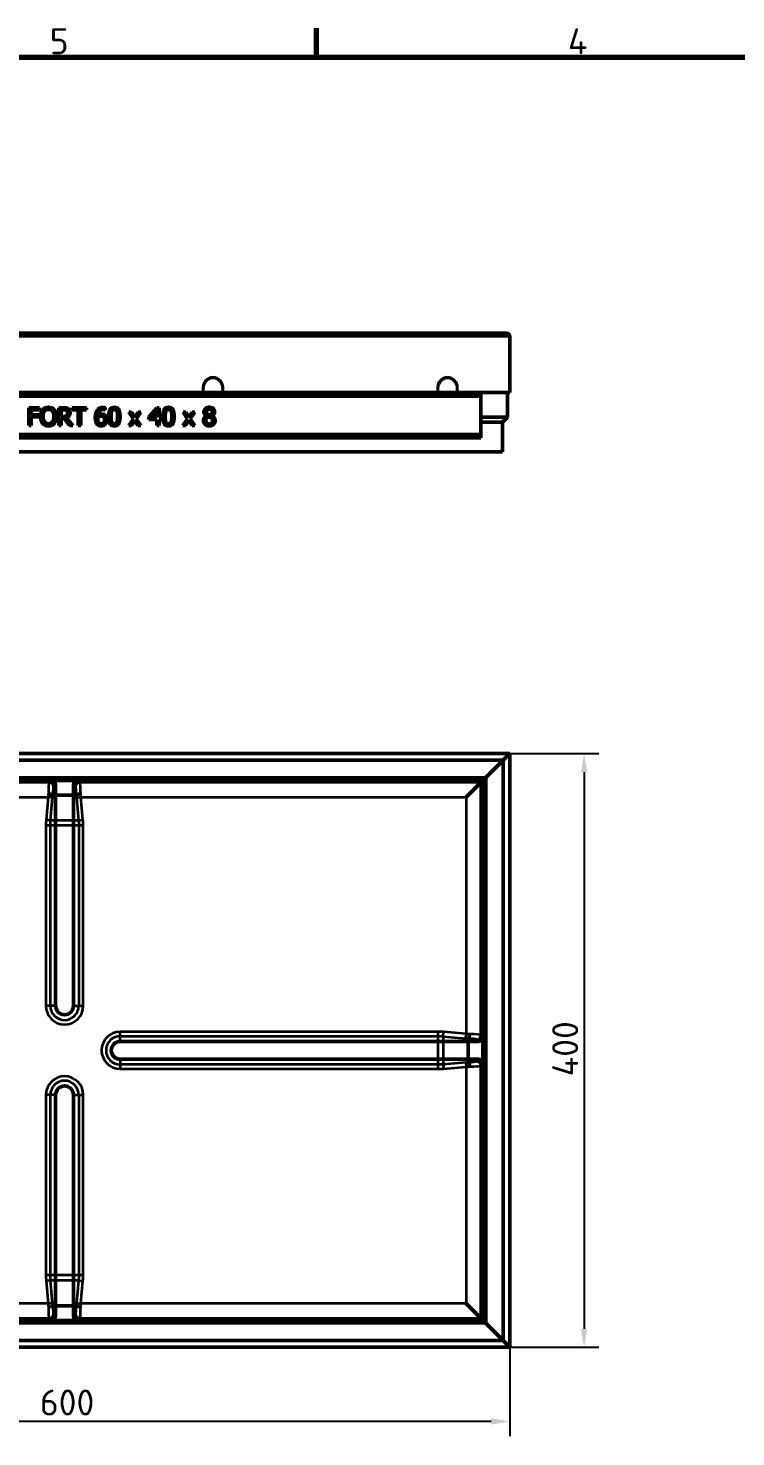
# Model space of a CAD drawing. Header units: millimetres. Extents: x 0 to 3492, y -130 to 1485.
# Drawn here: x 506 to 983, y 506 to 1455 of the extents above; entities that cross this region are included whole.
import ezdxf

# ---------------------------------------------------------------- set-up
doc = ezdxf.new("R2010")
doc.units = ezdxf.units.MM
doc.header["$LTSCALE"] = 5
for name, color, linetype, lineweight in [('Bemaßung (ISO)', 7, 'Continuous', 25), ('Rahmen (ISO)', 7, 'Continuous', 70), ('Sichtbar (ISO)', 7, 'Continuous', 50), ('Sichtbar schmal (ISO)', 7, 'Continuous', 35)]:
    doc.layers.add(name, color=color, linetype=linetype, lineweight=lineweight)
doc.styles.add('Notiztext (DIN)', font='isocpeur.ttf')
doc.styles.add('TXT 3_5', font='isocpeur.ttf')
doc.dimstyles.new('Anrin Standard (DIN)', dxfattribs={"dimscale": 5, "dimtxt": 3.5, "dimasz": 2.5, "dimexe": 2, "dimexo": 0, "dimgap": 0.8, "dimtad": 1, "dimrnd": 1e-08, "dimtxsty": 'TXT 3_5', "dimcen": 0.09, "dimdle": 10, "dimclrd": 256, "dimclre": 256, "dimclrt": 256, "dimadec": 0, "dimazin": 2, "dimtfac": 0.714286, "dimtmove": 0, "dimatfit": 3, "dimfxl": 1, "dimtolj": 1, "dimlwd": -1, "dimlwe": -1, "dimarcsym": 0})

# ---------------------------------------------------------------- blocks, each defined once
blk = doc.blocks.new('Ränder Standardrahmen')
at = {"layer": 'Rahmen (ISO)'}
blk.add_line((140, 287), (140, 290.9), dxfattribs=at)
at = {"layer": 'Rahmen (ISO)', "flags": 128}
blk.add_lwpolyline([(10, 10), (10, 287), (410, 287), (410, 10), (10, 10)], dxfattribs=at)
at = {"layer": 'Rahmen (ISO)', "char_height": 3.5, "attachment_point": 7, "style": 'Notiztext (DIN)'}
for s, insert in [('5', (104.08, 287.4)), ('4', (173.9, 287.4))]:
    blk.add_mtext(s, dxfattribs=dict(at, insert=insert))
blk = doc.blocks.new('*D29')
at = {"layer": 'Bemaßung (ISO)', "transparency": 16777216}
for p, q in [((230.37, 565.91), (230.37, 505.91)), ((830.37, 565.91), (830.37, 505.91)), ((817.87, 515.91), (242.87, 515.91))]:
    blk.add_line(p, q, dxfattribs=at)
for points in [[(242.87, 517.99), (242.87, 513.82), (230.37, 515.91)], [(817.87, 517.99), (817.87, 513.82), (830.37, 515.91)]]:
    blk.add_solid(points, dxfattribs=at)
at = {"layer": 'Defpoints', "color": 0, "transparency": 16777216}
for p in [(230.37, 565.91), (830.37, 565.91), (230.37, 515.91)]:
    blk.add_point(p, dxfattribs=at)
at = {"layer": 'Bemaßung (ISO)', "transparency": 16777216, "insert": (513.75, 537.41), "char_height": 17.5, "attachment_point": 1, "style": 'TXT 3_5'}
blk.add_mtext('\\A1;600', dxfattribs=at)
blk = doc.blocks.new('*D30')
at = {"layer": 'Bemaßung (ISO)', "transparency": 16777216}
for p, q in [((830.37, 965.91), (890.37, 965.91)), ((880.37, 953.41), (880.37, 578.41)), ((830.37, 565.91), (890.37, 565.91))]:
    blk.add_line(p, q, dxfattribs=at)
for points in [[(878.29, 953.41), (882.46, 953.41), (880.37, 965.91)], [(878.29, 578.41), (882.46, 578.41), (880.37, 565.91)]]:
    blk.add_solid(points, dxfattribs=at)
at = {"layer": 'Defpoints', "color": 0, "transparency": 16777216}
for p in [(830.37, 965.91), (830.37, 565.91), (880.37, 565.91)]:
    blk.add_point(p, dxfattribs=at)
at = {"layer": 'Bemaßung (ISO)', "transparency": 16777216, "insert": (858.87, 748.41), "char_height": 17.5, "attachment_point": 1, "rotation": 90, "style": 'TXT 3_5'}
blk.add_mtext('\\A1;400', dxfattribs=at)

msp = doc.modelspace()

# ---------------------------------------------------------------- linework, layer by layer
at = {"layer": 'Sichtbar (ISO)'}
for p, q in [((828.123, 1249.072), (232.623, 1249.072)), ((830.373, 1209.072), (830.373, 1246.822)), ((830.373, 1209.072), (230.373, 1209.072)), ((810.873, 1206.572), (249.873, 1206.572)), ((810.873, 1178.572), (810.873, 1209.072)), ((828.873, 1192.572), (828.873, 1209.072)), ((506.314, 1186.842), (506.314, 1198.878)), ((506.314, 1198.878), (513.491, 1198.878)), ((506.314, 1198.825), (513.491, 1198.825)), ((507.909, 1197.408), (507.909, 1194.028)), ((513.491, 1197.408), (507.909, 1197.408)), ((513.491, 1198.878), (513.491, 1197.408)), ((515.679, 1197.508), (515.679, 1197.456)), ((523.409, 1197.508), (523.409, 1197.456)), ((526.599, 1186.842), (526.599, 1198.878)), ((526.599, 1198.878), (529.692, 1198.878)), ((526.599, 1198.825), (529.692, 1198.825)), ((528.194, 1192.94), (528.194, 1197.446)), ((528.194, 1197.446), (529.779, 1197.446)), ((535.614, 1197.408), (535.614, 1198.878)), ((535.614, 1198.878), (545.26, 1198.878)), ((535.614, 1198.825), (545.26, 1198.825)), ((539.64, 1197.408), (535.614, 1197.408)), ((539.64, 1186.842), (539.64, 1197.408)), ((545.26, 1197.408), (541.234, 1197.408)), ((541.234, 1197.408), (541.234, 1186.842)), ((545.26, 1198.878), (545.26, 1197.408)), ((557.834, 1197.34), (557.766, 1197.34)), ((557.834, 1198.936), (557.834, 1197.34)), ((573.685, 1195.887), (573.685, 1195.834)), ((573.685, 1195.887), (575.542, 1195.887)), ((576.777, 1191.299), (573.685, 1195.834)), ((573.685, 1195.834), (575.542, 1195.834)), ((575.542, 1195.887), (575.542, 1195.834)), ((575.542, 1195.887), (577.721, 1192.536)), ((575.542, 1195.834), (577.721, 1192.484)), ((577.721, 1192.536), (579.948, 1195.887)), ((577.721, 1192.484), (579.948, 1195.834)), ((581.669, 1195.834), (578.567, 1191.396)), ((579.948, 1195.887), (579.948, 1195.834)), ((579.948, 1195.887), (581.669, 1195.887)), ((579.948, 1195.834), (581.669, 1195.834)), ((581.669, 1195.887), (581.669, 1195.834)), ((587.221, 1192.701), (592.589, 1198.878)), ((587.221, 1192.649), (592.589, 1198.825)), ((588.486, 1192.251), (592.521, 1196.932)), ((592.521, 1196.932), (592.521, 1192.251)), ((592.589, 1198.878), (592.589, 1198.825)), ((592.589, 1198.878), (594.068, 1198.878)), ((592.589, 1198.825), (594.068, 1198.825)), ((594.068, 1198.878), (594.068, 1192.251)), ((610.171, 1195.887), (610.171, 1195.834)), ((610.171, 1195.887), (612.029, 1195.887)), ((613.264, 1191.299), (610.171, 1195.834)), ((610.171, 1195.834), (612.029, 1195.834)), ((612.029, 1195.887), (612.029, 1195.834)), ((612.029, 1195.887), (614.207, 1192.536)), ((612.029, 1195.834), (614.207, 1192.484)), ((614.207, 1192.536), (616.434, 1195.887)), ((614.207, 1192.484), (616.434, 1195.834)), ((618.155, 1195.834), (615.053, 1191.396)), ((616.434, 1195.887), (616.434, 1195.834)), ((616.434, 1195.887), (618.155, 1195.887)), ((616.434, 1195.834), (618.155, 1195.834)), ((618.155, 1195.887), (618.155, 1195.834)), ((624.272, 1195.994), (624.272, 1195.941)), ((631.497, 1196.1), (631.497, 1196.048)), ((507.909, 1186.842), (506.314, 1186.842)), ((507.909, 1194.08), (513.257, 1194.08)), ((507.909, 1194.028), (513.257, 1194.028)), ((513.257, 1192.61), (507.909, 1192.61)), ((507.909, 1192.61), (507.909, 1186.842)), ((513.257, 1194.08), (513.257, 1192.61)), ((514.239, 1192.886), (514.239, 1192.834)), ((524.849, 1192.886), (524.849, 1192.834)), ((528.194, 1186.842), (526.599, 1186.842)), ((528.194, 1192.993), (529.594, 1192.993)), ((529.594, 1192.94), (528.194, 1192.94)), ((530.022, 1191.61), (528.194, 1191.61)), ((528.194, 1191.61), (528.194, 1186.842)), ((533.815, 1186.842), (530.022, 1191.61)), ((531.617, 1192.057), (535.886, 1186.842)), ((531.65, 1192.069), (535.886, 1186.894)), ((531.763, 1193.614), (531.763, 1193.562)), ((535.886, 1186.842), (533.815, 1186.842)), ((534.106, 1195.624), (534.106, 1195.572)), ((535.886, 1186.894), (535.886, 1186.842)), ((541.234, 1186.842), (539.64, 1186.842)), ((551.095, 1192.158), (551.095, 1192.105)), ((558.875, 1190.779), (558.875, 1190.726)), ((560.09, 1192.876), (560.09, 1192.824)), ((567.763, 1192.886), (567.763, 1192.834)), ((573.656, 1186.894), (576.759, 1191.326)), ((573.656, 1186.842), (576.777, 1191.299)), ((573.656, 1186.894), (573.656, 1186.842)), ((575.377, 1186.842), (573.656, 1186.842)), ((577.623, 1190.221), (575.377, 1186.842)), ((579.811, 1186.842), (577.623, 1190.221)), ((577.721, 1192.536), (577.721, 1192.484)), ((578.567, 1191.396), (581.669, 1186.842)), ((578.585, 1191.422), (581.669, 1186.894)), ((581.669, 1186.842), (579.811, 1186.842)), ((581.669, 1186.894), (581.669, 1186.842)), ((587.221, 1190.959), (587.221, 1192.701)), ((592.521, 1190.959), (587.221, 1190.959)), ((592.521, 1192.251), (588.486, 1192.251)), ((588.531, 1192.303), (592.521, 1192.303)), ((592.521, 1186.842), (592.521, 1190.959)), ((594.068, 1186.842), (592.521, 1186.842)), ((594.068, 1192.303), (595.497, 1192.303)), ((594.068, 1192.251), (595.497, 1192.251)), ((594.068, 1190.959), (594.068, 1186.842)), ((595.497, 1190.959), (594.068, 1190.959)), ((595.497, 1192.303), (595.497, 1190.959)), ((596.576, 1192.876), (596.576, 1192.824)), ((604.249, 1192.886), (604.249, 1192.834)), ((610.142, 1186.894), (613.246, 1191.326)), ((610.142, 1186.842), (613.264, 1191.299)), ((610.142, 1186.894), (610.142, 1186.842)), ((611.863, 1186.842), (610.142, 1186.842)), ((614.11, 1190.221), (611.863, 1186.842)), ((616.298, 1186.842), (614.11, 1190.221)), ((614.207, 1192.536), (614.207, 1192.484)), ((615.053, 1191.396), (618.155, 1186.842)), ((615.071, 1191.422), (618.155, 1186.894)), ((618.155, 1186.842), (616.298, 1186.842)), ((618.155, 1186.894), (618.155, 1186.842)), ((623.98, 1190.206), (623.98, 1190.153)), ((626.012, 1193.241), (626.012, 1193.29)), ((628.726, 1193.682), (628.726, 1193.63)), ((629.669, 1193.222), (629.669, 1193.174)), ((631.798, 1190.235), (631.798, 1190.182)), ((810.873, 1192.572), (828.873, 1192.572)), ((825.373, 1189.072), (810.873, 1189.072)), ((828.873, 1192.572), (825.373, 1189.072)), ((825.373, 1189.072), (825.373, 1169.072)), ((810.873, 1180.917), (249.873, 1180.917)), ((810.873, 1178.572), (249.873, 1178.572)), ((825.373, 1169.072), (235.373, 1169.072)), ((230.373, 965.907), (830.373, 965.907)), ((234.873, 961.407), (825.873, 961.407)), ((800.904, 936.438), (830.373, 965.907)), ((825.873, 961.407), (825.873, 570.407)), ((830.373, 965.907), (830.373, 565.907)), ((248.373, 947.907), (812.373, 947.907)), ((521.384, 947.788), (539.361, 947.788)), ((524.373, 795.907), (524.373, 944.8)), ((536.373, 944.8), (536.373, 795.907)), ((812.373, 947.907), (812.373, 583.907)), ((538.301, 937.907), (522.444, 937.907)), ((809.266, 771.907), (567.873, 771.907)), ((802.373, 773.835), (802.373, 757.978)), ((812.254, 774.895), (812.254, 756.918)), ((567.873, 759.907), (809.266, 759.907)), ((524.373, 735.907), (524.373, 587.014)), ((536.373, 587.014), (536.373, 735.907)), ((538.301, 593.907), (522.444, 593.907)), ((800.904, 595.376), (814.373, 581.907)), ((812.373, 583.907), (248.373, 583.907)), ((539.361, 584.025), (521.384, 584.025)), ((825.873, 570.407), (814.373, 581.907)), ((825.873, 570.407), (234.873, 570.407)), ((830.373, 565.907), (825.873, 570.407)), ((830.373, 565.907), (230.373, 565.907))]:
    msp.add_line(p, q, dxfattribs=at)
for centre, radius, start, end in [((828.123, 1246.822), 2.25, 0, 90), ((530.373, 795.907), 6, 180, 0), ((567.873, 765.907), 6, 90, 270), ((530.373, 735.907), 6, 0, 180)]:
    msp.add_arc(centre, radius, start, end, dxfattribs=at)
for centre, major_axis in [((521.361, 944.777), (2.137, 2.137)), ((539.384, 944.777), (-2.137, 2.137)), ((809.243, 774.918), (2.137, -2.137)), ((809.243, 756.895), (2.137, 2.137)), ((521.361, 587.037), (2.137, -2.137)), ((539.384, 587.037), (-2.137, -2.137))]:
    msp.add_ellipse(centre, major_axis=major_axis, ratio=0.9924325, start_param=5.5015852, end_param=7.0647854, dxfattribs=at)
for points, degree, knots in [([(623.623, 1209.083), (623.623, 1209.083), (623.623, 1209.083), (623.625, 1209.081), (623.626, 1209.08), (623.631, 1209.077), (623.633, 1209.076), (623.64, 1209.073), (623.647, 1209.072), (623.654, 1209.072)], 3, [-0.0000142865, -0.0000142865, -0.0000142865, -0.0000142865, 0, 0, 0.0007231213, 0.0007231213, 0.0014645395, 0.0014645395, 0.0031571247, 0.0031571247, 0.0031571247, 0.0031571247]), ([(637.092, 1209.072), (637.092, 1209.072), (637.093, 1209.072), (637.1, 1209.072), (637.106, 1209.074), (637.113, 1209.076), (637.115, 1209.078), (637.119, 1209.08), (637.121, 1209.081), (637.123, 1209.083), (637.123, 1209.083), (637.123, 1209.083)], 3, [0, 0, 0, 0, 0.000102648, 0.000102648, 0.0021607223, 0.0021607223, 0.0030284644, 0.0030284644, 0.0038806591, 0.0038806591, 0.0038982907, 0.0038982907, 0.0038982907, 0.0038982907]), ([(781.623, 1209.083), (781.623, 1209.083), (781.623, 1209.083), (781.625, 1209.081), (781.626, 1209.08), (781.631, 1209.077), (781.633, 1209.076), (781.64, 1209.073), (781.647, 1209.072), (781.654, 1209.072)], 3, [-0.0000142865, -0.0000142865, -0.0000142865, -0.0000142865, 0, 0, 0.0007231213, 0.0007231213, 0.0014645396, 0.0014645396, 0.0031571251, 0.0031571251, 0.0031571251, 0.0031571251]), ([(795.092, 1209.072), (795.092, 1209.072), (795.093, 1209.072), (795.1, 1209.072), (795.106, 1209.074), (795.113, 1209.076), (795.115, 1209.078), (795.119, 1209.08), (795.121, 1209.081), (795.123, 1209.083), (795.123, 1209.083), (795.123, 1209.083)], 3, [0, 0, 0, 0, 0.000102648, 0.000102648, 0.0021607223, 0.0021607223, 0.0030284644, 0.0030284644, 0.0038806595, 0.0038806595, 0.003898291, 0.003898291, 0.003898291, 0.003898291]), ([(625.886, 1196.152), (625.892, 1195.576), (626.46, 1194.76), (627.033, 1194.43)], 2, [0.0221825, 0.0221825, 0.0221825, 1, 2, 2, 2]), ([(628.726, 1193.682), (629.426, 1194.216), (629.917, 1195.341), (629.922, 1196.051)], 2, [0, 0, 0, 1, 1.9794241, 1.9794241, 1.9794241]), ([(515.902, 1192.859), (515.908, 1190.519), (517.886, 1188.021), (519.549, 1188.021)], 2, [0.0056128, 0.0056128, 0.0056128, 1, 2, 2, 2]), ([(519.549, 1188.021), (521.212, 1188.021), (523.18, 1190.519), (523.186, 1192.86)], 2, [0, 0, 0, 1, 1.9943996, 1.9943996, 1.9943996]), ([(531.763, 1193.614), (532.113, 1193.944), (532.44, 1194.866), (532.443, 1195.469)], 2, [0, 0, 0, 1, 1.9765193, 1.9765193, 1.9765193]), ([(552.719, 1191.772), (552.722, 1190.547), (553.205, 1189.031), (553.575, 1188.632)], 2, [0.010503, 0.010503, 0.010503, 1, 2, 2, 2]), ([(552.753, 1193.715), (553.325, 1194.111), (554.528, 1194.547), (555.247, 1194.547)], 2, [0.0044465, 0.0044465, 0.0044465, 1, 2, 2, 2]), ([(555.072, 1187.953), (556.045, 1187.953), (557.235, 1189.325), (557.241, 1190.684)], 2, [0, 0, 0, 1, 1.9901854, 1.9901854, 1.9901854]), ([(561.724, 1192.848), (561.725, 1191.604), (561.88, 1189.924), (562.132, 1189.264)], 2, [0.0110563, 0.0110563, 0.0110563, 1, 2, 2, 2]), ([(565.701, 1189.235), (565.935, 1189.827), (566.128, 1191.643), (566.129, 1192.86)], 2, [0, 0, 0, 1, 1.9893764, 1.9893764, 1.9893764]), ([(598.21, 1192.848), (598.211, 1191.604), (598.366, 1189.924), (598.619, 1189.264)], 2, [0.0110563, 0.0110563, 0.0110563, 1, 2, 2, 2]), ([(602.187, 1189.235), (602.421, 1189.827), (602.614, 1191.643), (602.615, 1192.86)], 2, [0, 0, 0, 1, 1.9893764, 1.9893764, 1.9893764]), ([(623.98, 1190.206), (623.98, 1191.177), (625.02, 1192.807), (626.009, 1193.292)], 2, [0, 0, 0, 1, 1.9982218, 1.9982218, 1.9982218]), ([(625.604, 1190.296), (625.612, 1189.226), (626.917, 1187.817), (627.909, 1187.817)], 2, [0.0118621, 0.0118621, 0.0118621, 1, 2, 2, 2]), ([(627.909, 1187.817), (628.92, 1187.817), (630.138, 1189.023), (630.145, 1190.054)], 2, [0, 0, 0, 1, 1.987608, 1.987608, 1.987608]), ([(629.673, 1193.224), (630.72, 1192.739), (631.798, 1191.342), (631.798, 1190.235)], 2, [0.0018596, 0.0018596, 0.0018596, 1, 2, 2, 2]), ([(519.453, 938.723), (519.456, 938.722), (519.46, 938.722), (519.816, 938.7), (520.165, 938.665), (520.826, 938.568), (521.132, 938.508), (521.697, 938.364), (521.941, 938.278), (522.297, 938.098), (522.406, 938.005), (522.439, 937.914)], 3, [-0.44732157, -0.44732157, -0.44732157, -0.44732157, -0.44628404, -0.44628404, -0.34034184, -0.34034184, -0.23442047, -0.23442047, -0.11716571, -0.11716571, 0, 0, 0, 0]), ([(541.293, 938.723), (541.289, 938.722), (541.286, 938.722), (540.93, 938.7), (540.58, 938.665), (539.919, 938.568), (539.613, 938.508), (539.048, 938.364), (538.804, 938.278), (538.448, 938.098), (538.34, 938.005), (538.307, 937.914)], 3, [-0.4473214, -0.4473214, -0.4473214, -0.4473214, -0.44628126, -0.44628126, -0.34033556, -0.34033556, -0.2343312, -0.2343312, -0.1171252, -0.1171252, 0, 0, 0, 0]), ([(803.189, 776.827), (803.188, 776.823), (803.188, 776.82), (803.166, 776.464), (803.131, 776.114), (803.034, 775.453), (802.974, 775.147), (802.83, 774.583), (802.744, 774.338), (802.564, 773.982), (802.471, 773.874), (802.38, 773.84)], 3, [-0.44732157, -0.44732157, -0.44732157, -0.44732157, -0.44628404, -0.44628404, -0.34034184, -0.34034184, -0.23442047, -0.23442047, -0.11716571, -0.11716571, 0, 0, 0, 0]), ([(803.189, 754.987), (803.188, 754.99), (803.188, 754.994), (803.166, 755.349), (803.131, 755.699), (803.034, 756.36), (802.974, 756.667), (802.83, 757.231), (802.744, 757.475), (802.564, 757.831), (802.471, 757.94), (802.38, 757.973)], 3, [-0.4473214, -0.4473214, -0.4473214, -0.4473214, -0.44628126, -0.44628126, -0.34033556, -0.34033556, -0.2343312, -0.2343312, -0.1171252, -0.1171252, 0, 0, 0, 0]), ([(519.453, 593.091), (519.456, 593.091), (519.46, 593.091), (519.816, 593.113), (520.165, 593.149), (520.826, 593.245), (521.133, 593.305), (521.697, 593.45), (521.941, 593.535), (522.297, 593.716), (522.406, 593.809), (522.439, 593.9)], 3, [-0.4473214, -0.4473214, -0.4473214, -0.4473214, -0.44628126, -0.44628126, -0.34033556, -0.34033556, -0.2343312, -0.2343312, -0.1171252, -0.1171252, 0, 0, 0, 0]), ([(541.293, 593.091), (541.289, 593.091), (541.286, 593.091), (540.93, 593.113), (540.58, 593.149), (539.92, 593.245), (539.613, 593.305), (539.049, 593.45), (538.805, 593.535), (538.448, 593.716), (538.34, 593.809), (538.307, 593.9)], 3, [-0.44732157, -0.44732157, -0.44732157, -0.44732157, -0.44628404, -0.44628404, -0.34034184, -0.34034184, -0.23442047, -0.23442047, -0.11716571, -0.11716571, 0, 0, 0, 0])]:
    msp.add_open_spline(points, degree=degree, knots=knots, dxfattribs=at)
for points, degree in [([(514.239, 1192.886), (514.239, 1194.391), (514.988, 1196.683), (515.679, 1197.508)], 2), ([(514.239, 1192.834), (514.239, 1194.339), (514.988, 1196.631), (515.679, 1197.456)], 2), ([(515.679, 1197.508), (516.379, 1198.305), (518.333, 1199.13), (519.539, 1199.13)], 2), ([(515.679, 1197.456), (516.379, 1198.252), (518.333, 1199.078), (519.539, 1199.078)], 2), ([(515.902, 1192.834), (515.902, 1193.999), (516.408, 1195.844), (516.884, 1196.456)], 2), ([(516.884, 1196.456), (517.38, 1197.097), (518.683, 1197.699), (519.549, 1197.699)], 2), ([(519.539, 1199.13), (520.764, 1199.13), (522.729, 1198.276), (523.409, 1197.508)], 2), ([(519.539, 1199.078), (520.764, 1199.078), (522.729, 1198.223), (523.409, 1197.456)], 2), ([(519.549, 1197.699), (520.385, 1197.699), (521.727, 1197.077), (522.204, 1196.456)], 2), ([(522.204, 1196.456), (522.67, 1195.854), (523.186, 1194.018), (523.186, 1192.834)], 2), ([(523.409, 1197.508), (524.09, 1196.712), (524.849, 1194.381), (524.849, 1192.886)], 2), ([(523.409, 1197.456), (524.09, 1196.66), (524.849, 1194.329), (524.849, 1192.834)], 2), ([(529.692, 1198.878), (530.722, 1198.878), (532.113, 1198.654), (532.745, 1198.247)], 2), ([(529.692, 1198.825), (530.722, 1198.825), (532.113, 1198.602), (532.745, 1198.194)], 2), ([(529.779, 1197.446), (530.44, 1197.446), (531.345, 1197.262), (531.685, 1197.039)], 2), ([(531.685, 1197.039), (532.074, 1196.776), (532.444, 1195.97), (532.444, 1195.446)], 2), ([(532.745, 1198.247), (533.377, 1197.839), (534.106, 1196.566), (534.106, 1195.624)], 2), ([(532.745, 1198.194), (533.377, 1197.786), (534.106, 1196.514), (534.106, 1195.572)], 2), ([(551.095, 1192.158), (551.095, 1193.721), (551.737, 1196.236), (552.408, 1197.169)], 2), ([(551.095, 1192.105), (551.095, 1193.669), (551.737, 1196.184), (552.408, 1197.116)], 2), ([(552.408, 1197.169), (553.059, 1198.081), (555.121, 1199.101), (556.473, 1199.101)], 2), ([(552.408, 1197.116), (553.059, 1198.029), (555.121, 1199.049), (556.473, 1199.049)], 2), ([(556.259, 1197.66), (554.761, 1197.66), (552.923, 1195.64), (552.748, 1193.659)], 2), ([(557.766, 1197.34), (557.542, 1197.456), (556.726, 1197.66), (556.259, 1197.66)], 2), ([(556.473, 1199.101), (556.871, 1199.101), (557.572, 1199.023), (557.834, 1198.936)], 2), ([(556.473, 1199.049), (556.871, 1199.049), (557.572, 1198.971), (557.834, 1198.884)], 2), ([(560.09, 1192.876), (560.09, 1196.12), (561.967, 1199.121), (563.931, 1199.121)], 2), ([(560.09, 1192.824), (560.09, 1196.067), (561.967, 1199.068), (563.931, 1199.068)], 2), ([(561.724, 1192.824), (561.724, 1193.999), (561.899, 1195.863), (562.142, 1196.475)], 2), ([(562.142, 1196.475), (562.395, 1197.107), (563.26, 1197.738), (563.931, 1197.738)], 2), ([(563.931, 1199.121), (565.905, 1199.121), (567.763, 1196.013), (567.763, 1192.886)], 2), ([(563.931, 1199.068), (565.905, 1199.068), (567.763, 1195.961), (567.763, 1192.834)], 2), ([(563.931, 1197.738), (564.602, 1197.738), (565.448, 1197.107), (565.692, 1196.495)], 2), ([(565.692, 1196.495), (565.935, 1195.883), (566.129, 1194.067), (566.129, 1192.834)], 2), ([(596.576, 1192.876), (596.576, 1196.12), (598.453, 1199.121), (600.418, 1199.121)], 2), ([(596.576, 1192.824), (596.576, 1196.067), (598.453, 1199.068), (600.418, 1199.068)], 2), ([(598.21, 1192.824), (598.21, 1193.999), (598.385, 1195.863), (598.628, 1196.475)], 2), ([(598.628, 1196.475), (598.881, 1197.107), (599.747, 1197.738), (600.418, 1197.738)], 2), ([(600.418, 1199.121), (602.392, 1199.121), (604.249, 1196.013), (604.249, 1192.886)], 2), ([(600.418, 1199.068), (602.392, 1199.068), (604.249, 1195.961), (604.249, 1192.834)], 2), ([(600.418, 1197.738), (601.089, 1197.738), (601.935, 1197.107), (602.178, 1196.495)], 2), ([(602.178, 1196.495), (602.421, 1195.883), (602.615, 1194.067), (602.615, 1192.834)], 2), ([(624.272, 1195.994), (624.272, 1197.343), (626.314, 1199.15), (627.889, 1199.15)], 2), ([(624.272, 1195.941), (624.272, 1197.291), (626.314, 1199.097), (627.889, 1199.097)], 2), ([(626.012, 1193.29), (625.127, 1193.805), (624.272, 1195.028), (624.272, 1195.941)], 2), ([(625.886, 1196.126), (625.886, 1196.951), (627.004, 1197.913), (627.88, 1197.913)], 2), ([(627.033, 1194.378), (626.46, 1194.708), (625.886, 1195.533), (625.886, 1196.126)], 2), ([(627.88, 1197.913), (628.842, 1197.913), (629.922, 1196.835), (629.922, 1196.029)], 2), ([(627.889, 1199.15), (629.523, 1199.15), (631.497, 1197.44), (631.497, 1196.1)], 2), ([(627.889, 1199.097), (629.523, 1199.097), (631.497, 1197.388), (631.497, 1196.048)], 2), ([(629.922, 1196.029), (629.922, 1195.3), (629.426, 1194.164), (628.726, 1193.63)], 2), ([(631.497, 1196.048), (631.497, 1195.242), (630.554, 1193.669), (629.669, 1193.222)], 2), ([(515.669, 1188.221), (514.978, 1189.017), (514.239, 1191.358), (514.239, 1192.834)], 2), ([(519.539, 1186.589), (518.324, 1186.589), (516.379, 1187.415), (515.669, 1188.221)], 2), ([(519.549, 1187.968), (517.886, 1187.968), (515.902, 1190.474), (515.902, 1192.834)], 2), ([(523.409, 1188.221), (522.67, 1187.386), (520.716, 1186.589), (519.539, 1186.589)], 2), ([(523.186, 1192.834), (523.186, 1190.474), (521.212, 1187.968), (519.549, 1187.968)], 2), ([(524.849, 1192.834), (524.849, 1191.377), (524.11, 1189.017), (523.409, 1188.221)], 2), ([(529.594, 1192.993), (530.285, 1192.993), (531.384, 1193.236), (531.763, 1193.614)], 2), ([(531.763, 1193.562), (531.384, 1193.183), (530.285, 1192.94), (529.594, 1192.94)], 2), ([(534.106, 1195.572), (534.106, 1194.261), (532.764, 1192.484), (531.617, 1192.057)], 2), ([(532.444, 1195.446), (532.444, 1194.824), (532.113, 1193.892), (531.763, 1193.562)], 2), ([(552.418, 1187.677), (551.795, 1188.328), (551.095, 1190.513), (551.095, 1192.105)], 2), ([(555.063, 1186.589), (554.256, 1186.589), (552.923, 1187.133), (552.418, 1187.677)], 2), ([(552.719, 1191.746), (552.719, 1191.998), (552.739, 1192.329), (552.748, 1192.503)], 2), ([(553.575, 1188.58), (553.205, 1188.978), (552.719, 1190.503), (552.719, 1191.746)], 2), ([(552.748, 1193.659), (553.322, 1194.057), (554.528, 1194.494), (555.247, 1194.494)], 2), ([(552.748, 1192.503), (553.264, 1192.824), (554.324, 1193.164), (554.888, 1193.164)], 2), ([(553.575, 1188.632), (553.915, 1188.254), (554.654, 1187.953), (555.072, 1187.953)], 2), ([(555.072, 1187.9), (554.654, 1187.9), (553.915, 1188.201), (553.575, 1188.58)], 2), ([(554.888, 1193.164), (555.306, 1193.164), (556.103, 1192.999), (556.424, 1192.746)], 2), ([(557.747, 1187.716), (557.212, 1187.162), (555.87, 1186.589), (555.063, 1186.589)], 2), ([(557.241, 1190.658), (557.241, 1189.279), (556.045, 1187.9), (555.072, 1187.9)], 2), ([(555.247, 1194.547), (555.948, 1194.547), (556.998, 1194.265), (557.572, 1193.838)], 2), ([(555.247, 1194.494), (555.948, 1194.494), (556.998, 1194.213), (557.572, 1193.785)], 2), ([(556.424, 1192.746), (556.852, 1192.397), (557.241, 1191.396), (557.241, 1190.658)], 2), ([(557.572, 1193.838), (558.233, 1193.342), (558.875, 1191.808), (558.875, 1190.779)], 2), ([(557.572, 1193.785), (558.233, 1193.29), (558.875, 1191.756), (558.875, 1190.726)], 2), ([(558.875, 1190.726), (558.875, 1189.804), (558.262, 1188.24), (557.747, 1187.716)], 2), ([(563.931, 1186.589), (561.948, 1186.589), (560.09, 1189.668), (560.09, 1192.824)], 2), ([(562.132, 1189.211), (561.88, 1189.872), (561.724, 1191.561), (561.724, 1192.824)], 2), ([(562.132, 1189.264), (562.366, 1188.642), (563.231, 1187.972), (563.931, 1187.972)], 2), ([(563.931, 1187.92), (563.231, 1187.92), (562.366, 1188.59), (562.132, 1189.211)], 2), ([(567.763, 1192.834), (567.763, 1189.61), (565.886, 1186.589), (563.931, 1186.589)], 2), ([(563.931, 1187.972), (564.593, 1187.972), (565.458, 1188.603), (565.701, 1189.235)], 2), ([(565.701, 1189.182), (565.458, 1188.551), (564.593, 1187.92), (563.931, 1187.92)], 2), ([(566.129, 1192.834), (566.129, 1191.6), (565.935, 1189.775), (565.701, 1189.182)], 2), ([(600.418, 1186.589), (598.434, 1186.589), (596.576, 1189.668), (596.576, 1192.824)], 2), ([(598.619, 1189.211), (598.366, 1189.872), (598.21, 1191.561), (598.21, 1192.824)], 2), ([(598.619, 1189.264), (598.852, 1188.642), (599.717, 1187.972), (600.418, 1187.972)], 2), ([(600.418, 1187.92), (599.717, 1187.92), (598.852, 1188.59), (598.619, 1189.211)], 2), ([(604.249, 1192.834), (604.249, 1189.61), (602.372, 1186.589), (600.418, 1186.589)], 2), ([(600.418, 1187.972), (601.079, 1187.972), (601.944, 1188.603), (602.187, 1189.235)], 2), ([(602.187, 1189.182), (601.944, 1188.551), (601.079, 1187.92), (600.418, 1187.92)], 2), ([(602.615, 1192.834), (602.615, 1191.6), (602.421, 1189.775), (602.187, 1189.182)], 2), ([(623.98, 1190.153), (623.98, 1191.124), (625.021, 1192.756), (626.012, 1193.241)], 2), ([(625.011, 1187.599), (624.505, 1188.085), (623.98, 1189.406), (623.98, 1190.153)], 2), ([(627.889, 1186.57), (626.995, 1186.57), (625.526, 1187.104), (625.011, 1187.599)], 2), ([(625.604, 1190.27), (625.604, 1191.095), (626.314, 1192.397), (626.975, 1192.834)], 2), ([(627.909, 1187.764), (626.917, 1187.764), (625.604, 1189.182), (625.604, 1190.27)], 2), ([(626.975, 1192.834), (627.549, 1192.601), (628.463, 1192.241), (628.735, 1192.086)], 2), ([(627.033, 1194.43), (627.277, 1194.294), (628.307, 1193.818), (628.726, 1193.682)], 2), ([(628.726, 1193.63), (628.307, 1193.766), (627.277, 1194.242), (627.033, 1194.378)], 2), ([(631.798, 1190.182), (631.798, 1188.648), (629.562, 1186.57), (627.889, 1186.57)], 2), ([(630.145, 1190.027), (630.145, 1188.978), (628.92, 1187.764), (627.909, 1187.764)], 2), ([(628.735, 1192.086), (629.562, 1191.639), (630.145, 1190.765), (630.145, 1190.027)], 2), ([(629.669, 1193.174), (630.719, 1192.688), (631.798, 1191.29), (631.798, 1190.182)], 2), ([(522.439, 937.914), (522.441, 937.909), (522.442, 937.907), (522.444, 937.907)], 3), ([(538.301, 937.907), (538.303, 937.907), (538.305, 937.909), (538.307, 937.914)], 3), ([(802.38, 773.84), (802.375, 773.839), (802.373, 773.837), (802.373, 773.835)], 3), ([(802.373, 757.978), (802.373, 757.976), (802.375, 757.975), (802.38, 757.973)], 3), ([(522.444, 593.907), (522.442, 593.907), (522.441, 593.904), (522.439, 593.9)], 3), ([(538.307, 593.9), (538.305, 593.904), (538.303, 593.907), (538.301, 593.907)], 3)]:
    msp.add_open_spline(points, degree=degree, dxfattribs=at)
at = {"layer": 'Sichtbar schmal (ISO)'}
for p, q in [((830.373, 1246.822), (230.373, 1246.822)), ((623.623, 1212.564), (623.853, 1212.564)), ((623.623, 1212.564), (623.623, 1209.083)), ((637.123, 1212.564), (636.893, 1212.564)), ((637.123, 1209.083), (637.123, 1212.564)), ((781.623, 1212.564), (781.853, 1212.564)), ((781.623, 1212.564), (781.623, 1209.083)), ((795.123, 1212.564), (794.893, 1212.564)), ((795.123, 1209.083), (795.123, 1212.564)), ((519.539, 1199.13), (519.539, 1199.078)), ((529.692, 1198.878), (529.692, 1198.825)), ((532.745, 1198.247), (532.745, 1198.194)), ((552.408, 1197.169), (552.408, 1197.116)), ((556.473, 1199.101), (556.473, 1199.049)), ((563.931, 1199.121), (563.931, 1199.068)), ((600.418, 1199.121), (600.418, 1199.068)), ((627.889, 1199.15), (627.889, 1199.097)), ((519.549, 1188.021), (519.549, 1187.968)), ((529.594, 1192.993), (529.594, 1192.94)), ((553.575, 1188.632), (553.575, 1188.58)), ((555.072, 1187.953), (555.072, 1187.9)), ((555.247, 1194.547), (555.247, 1194.494)), ((557.572, 1193.838), (557.572, 1193.785)), ((562.132, 1189.264), (562.132, 1189.211)), ((563.931, 1187.972), (563.931, 1187.92)), ((565.701, 1189.235), (565.701, 1189.182)), ((598.619, 1189.264), (598.619, 1189.211)), ((600.418, 1187.972), (600.418, 1187.92)), ((602.187, 1189.235), (602.187, 1189.182)), ((627.033, 1194.43), (627.033, 1194.378)), ((627.909, 1187.817), (627.909, 1187.764)), ((246.373, 949.907), (814.373, 949.907)), ((814.373, 949.907), (814.373, 581.907)), ((519.996, 946.4), (249.88, 946.4)), ((521.384, 947.788), (519.996, 946.4)), ((522.984, 943.411), (524.373, 944.8)), ((536.373, 944.8), (537.761, 943.411)), ((540.75, 946.4), (539.361, 947.788)), ((810.866, 946.4), (540.75, 946.4)), ((810.866, 776.284), (810.866, 946.4)), ((259.842, 936.438), (519.297, 936.438)), ((519.297, 936.438), (517.957, 921.132)), ((522.274, 936.177), (519.297, 936.438)), ((520.935, 920.871), (522.274, 936.177)), ((538.472, 936.177), (541.449, 936.438)), ((538.472, 936.177), (539.811, 920.871)), ((542.788, 921.132), (541.449, 936.438)), ((541.449, 936.438), (800.904, 936.438)), ((800.904, 936.438), (800.904, 776.983)), ((520.935, 920.871), (517.957, 921.132)), ((539.811, 920.871), (520.935, 920.871)), ((539.811, 920.871), (542.788, 921.132)), ((542.927, 917.336), (517.818, 917.336)), ((517.818, 917.336), (517.818, 795.907)), ((520.807, 795.907), (520.807, 917.336)), ((539.939, 917.336), (539.939, 795.907)), ((542.927, 795.907), (542.927, 917.336)), ((524.373, 795.907), (517.818, 795.907)), ((536.373, 795.907), (542.927, 795.907)), ((781.802, 778.461), (567.873, 778.461)), ((567.873, 771.907), (567.873, 778.461)), ((781.802, 778.461), (781.802, 753.352)), ((785.337, 775.345), (785.598, 778.322)), ((800.904, 776.983), (785.598, 778.322)), ((567.873, 775.473), (781.802, 775.473)), ((785.337, 775.345), (800.643, 774.005)), ((785.337, 775.345), (785.337, 756.469)), ((800.643, 774.005), (800.904, 776.983)), ((807.877, 773.295), (809.266, 771.907)), ((812.254, 774.895), (810.866, 776.284)), ((567.873, 759.907), (567.873, 753.352)), ((809.266, 759.907), (807.877, 758.518)), ((781.802, 756.34), (567.873, 756.34)), ((567.873, 753.352), (781.802, 753.352)), ((800.643, 757.808), (785.337, 756.469)), ((785.337, 756.469), (785.598, 753.491)), ((785.598, 753.491), (800.904, 754.83)), ((800.643, 757.808), (800.904, 754.83)), ((800.904, 754.83), (800.904, 595.376)), ((810.866, 755.529), (812.254, 756.918)), ((810.866, 585.414), (810.866, 755.529)), ((524.373, 735.907), (517.818, 735.907)), ((517.818, 735.907), (517.818, 614.478)), ((520.807, 614.478), (520.807, 735.907)), ((536.373, 735.907), (542.927, 735.907)), ((539.939, 735.907), (539.939, 614.478)), ((542.927, 614.478), (542.927, 735.907)), ((542.927, 614.478), (517.818, 614.478)), ((520.935, 610.942), (517.957, 610.682)), ((517.957, 610.682), (519.297, 595.376)), ((522.274, 595.636), (520.935, 610.942)), ((539.811, 610.942), (520.935, 610.942)), ((539.811, 610.942), (538.472, 595.636)), ((539.811, 610.942), (542.788, 610.682)), ((541.449, 595.376), (542.788, 610.682)), ((519.297, 595.376), (259.842, 595.376)), ((522.274, 595.636), (519.297, 595.376)), ((524.373, 587.014), (522.984, 588.402)), ((537.761, 588.402), (536.373, 587.014)), ((538.472, 595.636), (541.449, 595.376)), ((800.904, 595.376), (541.449, 595.376)), ((814.373, 581.907), (246.373, 581.907)), ((249.88, 585.414), (519.996, 585.414)), ((519.996, 585.414), (521.384, 584.025)), ((539.361, 584.025), (540.75, 585.414)), ((540.75, 585.414), (810.866, 585.414))]:
    msp.add_line(p, q, dxfattribs=at)
for centre, radius, start, end in [((530.373, 795.907), 12.555, 180, 0), ((530.373, 795.907), 9.566, 180, 0), ((567.873, 765.907), 12.555, 90, 270), ((567.873, 765.907), 9.566, 90, 270), ((530.373, 735.907), 12.555, 0, 180), ((530.373, 735.907), 9.566, 0, 180)]:
    msp.add_arc(centre, radius, start, end, dxfattribs=at)
for centre, major_axis, ratio, start_param, end_param in [((630.373, 1212.564), (0, 6.776), 0.9961947, 4.712389, 7.8539816), ((630.373, 1212.564), (0, 6.527), 0.9959037, 5.048448, 7.5179227), ((630.373, 1212.581), (6.5, 0), 0.9961947, 0.336059, 2.8055337), ((630.373, 1212.559), (-6.25, 0), 0.9961947, 3.4776516, 5.9471263), ((788.373, 1212.564), (0, 6.776), 0.9961947, 4.712389, 7.8539816), ((788.373, 1212.564), (0, 6.527), 0.9959037, 5.048448, 7.5179227), ((788.373, 1212.581), (6.5, 0), 0.9961947, 0.336059, 2.8055337), ((788.373, 1212.559), (-6.25, 0), 0.9961947, 3.4776516, 5.9471263), ((623.623, 1214.798), (0, -5.715), 0.0437443, 0, 1.1691034), ((623.623, 1214.776), (0, -5.715), 0.0874887, 0.0616969, 1.1691034), ((624.083, 1212.564), (-0.25, 0.009), 0.0870961, 0.4033139, 1.5740332), ((624.472, 1214.634), (-0.236, 0.083), 0.0822804, 0.0288431, 1.5996394), ((636.273, 1214.634), (0.236, 0.083), 0.0822804, 4.6835459, 6.2543423), ((636.662, 1212.564), (-0.25, -0.009), 0.0870961, 1.5675595, 2.7382788), ((637.123, 1214.776), (0, -5.715), 0.0874887, 5.1140819, 6.2214884), ((637.123, 1214.798), (0, -5.715), 0.0437443, 5.1140819, 6.2831853), ((781.623, 1214.798), (0, -5.715), 0.0437443, 0, 1.1691034), ((781.623, 1214.776), (0, -5.715), 0.0874887, 0.0616969, 1.1691034), ((782.083, 1212.564), (-0.25, 0.009), 0.0870961, 0.4033139, 1.5740332), ((782.472, 1214.634), (-0.236, 0.083), 0.0822804, 0.0288431, 1.5996394), ((794.273, 1214.634), (0.236, 0.083), 0.0822804, 4.6835459, 6.2543423), ((794.662, 1212.564), (-0.25, -0.009), 0.0870961, 1.5675595, 2.7382788), ((795.123, 1214.776), (0, -5.715), 0.0874887, 5.1140819, 6.2214884), ((795.123, 1214.798), (0, -5.715), 0.0437443, 5.1140819, 6.2831853), ((520.049, 936.438), (0, -10), 0.0612421, 3.2288591, 4.4818443), ((519.996, 943.411), (-2.121, 2.121), 0.9924325, 3.9307889, 5.493989), ((523.037, 936.438), (0, 7), 0.0874887, 0.0872665, 1.358326), ((540.75, 943.411), (2.121, 2.121), 0.9924325, 0.7891963, 2.3523964), ((537.708, 936.438), (0, -7), 0.0874887, 1.7832667, 3.0543262), ((540.696, 936.438), (0, 10), 0.0612421, 4.9429337, 6.1959188), ((519.909, 936.438), (-0.615, -10), 0.0610124, 4.4855948, 4.7161395), ((522.886, 936.177), (0.617, 7), 0.086819, 1.328786, 1.57845), ((537.859, 936.177), (0.617, -7), 0.086819, 1.5631427, 1.8128066), ((540.836, 936.438), (-0.615, 10), 0.0610124, 4.7086385, 4.9391832), ((800.643, 773.393), (7, -0.617), 0.086819, 1.328786, 1.57845), ((800.904, 776.37), (-10, 0.615), 0.0610124, 4.4855948, 4.7161395), ((800.904, 773.242), (7, 0), 0.0874887, 0.0872665, 1.358326), ((800.904, 776.23), (-10, 0), 0.0612421, 3.2288591, 4.4818443), ((807.877, 776.284), (2.121, 2.121), 0.9924325, 3.9307889, 5.493989), ((800.643, 758.42), (-7, -0.617), 0.086819, 1.5631427, 1.8128066), ((800.904, 755.443), (10, 0.615), 0.0610124, 4.7086385, 4.9391832), ((800.904, 758.571), (-7, 0), 0.0874887, 1.7832667, 3.0543262), ((800.904, 755.583), (10, 0), 0.0612421, 4.9429337, 6.1959188), ((807.877, 755.529), (2.121, -2.121), 0.9924325, 0.7891963, 2.3523964), ((519.909, 595.376), (0.615, -10), 0.0610124, 4.7086385, 4.9391832), ((520.049, 595.376), (0, -10), 0.0612421, 4.9429337, 6.1959188), ((519.996, 588.402), (-2.121, -2.121), 0.9924325, 0.7891963, 2.3523964), ((522.886, 595.636), (-0.617, 7), 0.086819, 1.5631427, 1.8128066), ((523.037, 595.376), (0, 7), 0.0874887, 1.7832667, 3.0543262), ((537.708, 595.376), (0, -7), 0.0874887, 0.0872665, 1.358326), ((540.75, 588.402), (2.121, -2.121), 0.9924325, 3.9307889, 5.493989), ((537.859, 595.636), (-0.617, -7), 0.086819, 1.328786, 1.57845), ((540.696, 595.376), (0, 10), 0.0612421, 3.2288591, 4.4818443), ((540.836, 595.376), (0.615, 10), 0.0610124, 4.4855948, 4.7161395)]:
    msp.add_ellipse(centre, major_axis=major_axis, ratio=ratio, start_param=start_param, end_param=end_param, dxfattribs=at)
for points, knots in [([(624.236, 1214.716), (624.115, 1214.37), (624.023, 1214.014), (623.895, 1213.294), (623.859, 1212.929), (623.853, 1212.564)], [-0.2122131, -0.2122131, -0.2122131, -0.2122131, -0.10610655, -0.10610655, 0, 0, 0, 0]), ([(624.083, 1212.542), (624.096, 1212.894), (624.135, 1213.245), (624.265, 1213.938), (624.356, 1214.279), (624.472, 1214.612)], [0, 0, 0, 0, 0.10610655, 0.10610655, 0.2122131, 0.2122131, 0.2122131, 0.2122131]), ([(636.273, 1214.612), (636.39, 1214.279), (636.481, 1213.938), (636.611, 1213.245), (636.649, 1212.894), (636.662, 1212.542)], [0, 0, 0, 0, 0.10610655, 0.10610655, 0.2122131, 0.2122131, 0.2122131, 0.2122131]), ([(636.893, 1212.564), (636.886, 1212.929), (636.851, 1213.294), (636.723, 1214.014), (636.63, 1214.37), (636.509, 1214.716)], [-0.2122131, -0.2122131, -0.2122131, -0.2122131, -0.10610655, -0.10610655, 0, 0, 0, 0]), ([(782.236, 1214.716), (782.115, 1214.37), (782.023, 1214.014), (781.895, 1213.294), (781.859, 1212.929), (781.853, 1212.564)], [-0.2122131, -0.2122131, -0.2122131, -0.2122131, -0.10610655, -0.10610655, 0, 0, 0, 0]), ([(782.083, 1212.542), (782.096, 1212.894), (782.135, 1213.245), (782.265, 1213.938), (782.356, 1214.279), (782.472, 1214.612)], [0, 0, 0, 0, 0.10610655, 0.10610655, 0.2122131, 0.2122131, 0.2122131, 0.2122131]), ([(794.273, 1214.612), (794.39, 1214.279), (794.481, 1213.938), (794.611, 1213.245), (794.649, 1212.894), (794.662, 1212.542)], [0, 0, 0, 0, 0.10610655, 0.10610655, 0.2122131, 0.2122131, 0.2122131, 0.2122131]), ([(794.893, 1212.564), (794.886, 1212.929), (794.851, 1213.294), (794.723, 1214.014), (794.63, 1214.37), (794.509, 1214.716)], [-0.2122131, -0.2122131, -0.2122131, -0.2122131, -0.10610655, -0.10610655, 0, 0, 0, 0]), ([(517.957, 921.132), (517.906, 920.541), (517.875, 919.949), (517.829, 918.683), (517.818, 918.009), (517.818, 917.336)], [-0.37993803, -0.37993803, -0.37993803, -0.37993803, -0.20216685, -0.20216685, 0, 0, 0, 0]), ([(520.807, 917.336), (520.807, 917.976), (520.817, 918.617), (520.86, 919.804), (520.89, 920.356), (520.935, 920.871)], [0, 0, 0, 0, 0.20216685, 0.20216685, 0.37993803, 0.37993803, 0.37993803, 0.37993803]), ([(539.811, 920.871), (539.856, 920.358), (539.885, 919.808), (539.928, 918.621), (539.939, 917.978), (539.939, 917.336)], [0, 0, 0, 0, 0.17710475, 0.17710475, 0.37993808, 0.37993808, 0.37993808, 0.37993808]), ([(542.927, 917.336), (542.927, 918.012), (542.917, 918.688), (542.87, 919.954), (542.839, 920.543), (542.788, 921.132)], [-0.37993808, -0.37993808, -0.37993808, -0.37993808, -0.17710475, -0.17710475, 0, 0, 0, 0]), ([(785.598, 778.322), (785.007, 778.374), (784.415, 778.405), (783.15, 778.451), (782.476, 778.461), (781.802, 778.461)], [-0.37993803, -0.37993803, -0.37993803, -0.37993803, -0.20216685, -0.20216685, 0, 0, 0, 0]), ([(781.802, 775.473), (782.442, 775.473), (783.083, 775.462), (784.27, 775.419), (784.822, 775.39), (785.337, 775.345)], [0, 0, 0, 0, 0.20216685, 0.20216685, 0.37993803, 0.37993803, 0.37993803, 0.37993803]), ([(785.337, 756.469), (784.824, 756.424), (784.274, 756.394), (783.087, 756.351), (782.444, 756.34), (781.802, 756.34)], [0, 0, 0, 0, 0.17710392, 0.17710392, 0.37993808, 0.37993808, 0.37993808, 0.37993808]), ([(781.802, 753.352), (782.478, 753.352), (783.154, 753.363), (784.42, 753.409), (785.01, 753.44), (785.598, 753.491)], [-0.37993808, -0.37993808, -0.37993808, -0.37993808, -0.17710392, -0.17710392, 0, 0, 0, 0]), ([(517.818, 614.478), (517.818, 613.802), (517.829, 613.125), (517.875, 611.86), (517.906, 611.27), (517.957, 610.682)], [-0.37993808, -0.37993808, -0.37993808, -0.37993808, -0.17710392, -0.17710392, 0, 0, 0, 0]), ([(520.935, 610.942), (520.89, 611.455), (520.86, 612.005), (520.817, 613.192), (520.807, 613.835), (520.807, 614.478)], [0, 0, 0, 0, 0.17710392, 0.17710392, 0.37993808, 0.37993808, 0.37993808, 0.37993808]), ([(539.939, 614.478), (539.939, 613.837), (539.928, 613.196), (539.885, 612.009), (539.856, 611.457), (539.811, 610.942)], [0, 0, 0, 0, 0.20216685, 0.20216685, 0.37993803, 0.37993803, 0.37993803, 0.37993803]), ([(542.788, 610.682), (542.84, 611.272), (542.871, 611.864), (542.917, 613.13), (542.927, 613.804), (542.927, 614.478)], [-0.37993803, -0.37993803, -0.37993803, -0.37993803, -0.20216685, -0.20216685, 0, 0, 0, 0])]:
    msp.add_open_spline(points, degree=3, knots=knots, dxfattribs=at)

# ---------------------------------------------------------------- block references
at = {"xscale": 5, "yscale": 5, "zscale": 5}
msp.add_blockref('Ränder Standardrahmen', (0, 0), dxfattribs=at)

# ---------------------------------------------------------------- dimensions: what is measured, and where the dimension line sits
at = {"layer": 'Bemaßung (ISO)'}
for base, p1, p2, angle, picture, middle in [((880.373, 565.907), (830.373, 965.907), (830.373, 565.907), 90, '*D30', (880.373, 765.907)), ((230.373, 515.907), (830.373, 565.907), (230.373, 565.907), 180, '*D29', (530.373, 515.907))]:
    dim = msp.add_linear_dim(base=base, p1=p1, p2=p2, angle=angle, dimstyle='Anrin Standard (DIN)', override={"dimgap": 0.8, "dimdec": 2, "dimtol": 0, "dimlim": 0, "dimtp": 0, "dimtm": 0, "dimtdec": 2, "dimtofl": 0, "dimatfit": 1}, dxfattribs=at)
    dim.commit()
    dim.dimension.update_dxf_attribs({"geometry": picture, "text_midpoint": middle, "dimtype": 160})

doc.saveas('drawing.dxf')
